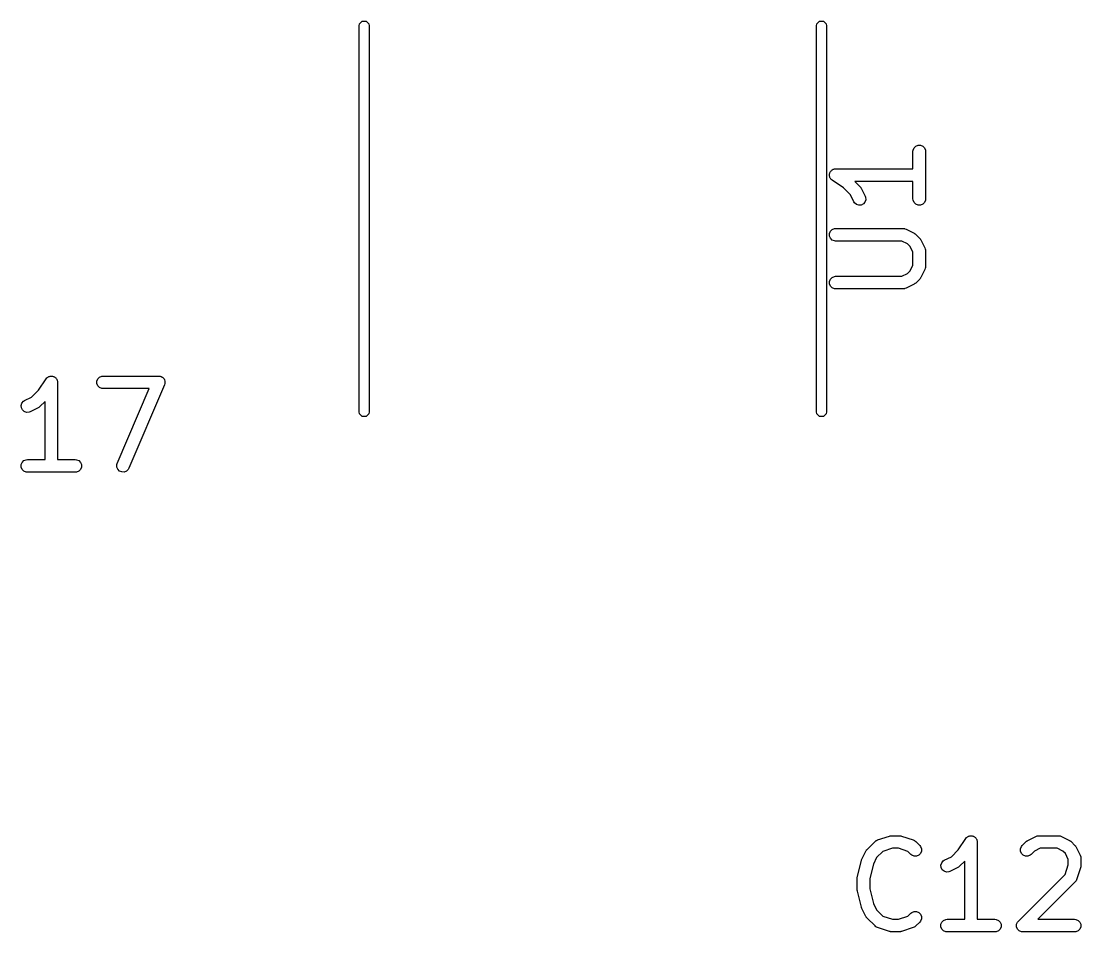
# Model space of a CAD drawing. Header units: millimetres. Extents: x 4 to 152, y 19 to 149.
# Drawn here: x 130.41 to 143.09, y 103.22 to 114.12 of the extents above; entities that cross this region are included whole.
import ezdxf

# ---------------------------------------------------------------- set-up
doc = ezdxf.new("R2010")
doc.units = ezdxf.units.MM
doc.layers.add('F.Silkscreen', color=41, linetype='CONTINUOUS', true_color=0xf2eda1)

msp = doc.modelspace()

# ---------------------------------------------------------------- linework, layer by layer
at = {"layer": 'F.Silkscreen', "linetype": 'CONTINUOUS'}
for p, q in [((134.455, 114.06), (134.459567, 114.082961)), ((134.455, 109.44), (134.455, 114.06)), ((134.459567, 114.082961), (134.492039, 114.115433)), ((134.492039, 114.115433), (134.537961, 114.115433)), ((134.537961, 114.115433), (134.570433, 114.082961)), ((134.570433, 114.082961), (134.575, 114.06)), ((134.575, 114.06), (134.575, 109.44)), ((139.925, 114.06), (139.929567, 114.082961)), ((139.925, 109.44), (139.925, 114.06)), ((139.929567, 114.082961), (139.962039, 114.115433)), ((139.962039, 114.115433), (140.007961, 114.115433)), ((140.007961, 114.115433), (140.040433, 114.082961)), ((140.040433, 114.082961), (140.045, 114.06)), ((140.045, 114.06), (140.045, 109.44)), ((141.079819, 112.559524), (141.08126, 112.574156)), ((141.079819, 112.34881), (141.079819, 112.559524)), ((141.08126, 112.574156), (141.092459, 112.601192)), ((141.092459, 112.601192), (141.113151, 112.621884)), ((141.113151, 112.621884), (141.140187, 112.633083)), ((141.140187, 112.633083), (141.169451, 112.633083)), ((141.169451, 112.633083), (141.196487, 112.621884)), ((141.196487, 112.621884), (141.217179, 112.601192)), ((141.217179, 112.601192), (141.228378, 112.574156)), ((141.228378, 112.574156), (141.229819, 112.559524)), ((141.229819, 112.559524), (141.229819, 111.988096)), ((140.08126, 112.288442), (140.084072, 112.295231)), ((140.08126, 112.281016), (140.08126, 112.288442)), ((140.084072, 112.295231), (140.085498, 112.302439)), ((140.085498, 112.302439), (140.089617, 112.308618)), ((140.089617, 112.308618), (140.092459, 112.315478)), ((140.092459, 112.315478), (140.097654, 112.320674)), ((140.097654, 112.320674), (140.101731, 112.326788)), ((140.101731, 112.326788), (140.1079, 112.33092)), ((140.1079, 112.33092), (140.113151, 112.33617)), ((140.113151, 112.33617), (140.11994, 112.338983)), ((140.11994, 112.338983), (140.126046, 112.343071)), ((140.126046, 112.343071), (140.133326, 112.344528)), ((140.133326, 112.344528), (140.140187, 112.347369)), ((140.140187, 112.347369), (140.154663, 112.348795)), ((140.154663, 112.348795), (140.15474, 112.34881)), ((140.15474, 112.34881), (140.154766, 112.348805)), ((140.154766, 112.348805), (140.154819, 112.34881)), ((140.154819, 112.34881), (141.079819, 112.34881)), ((140.079819, 112.273731), (140.08126, 112.281016)), ((140.08126, 112.266527), (140.079819, 112.273731)), ((140.08126, 112.259178), (140.08126, 112.266527)), ((140.084101, 112.252318), (140.08126, 112.259178)), ((140.085558, 112.245037), (140.084101, 112.252318)), ((140.089646, 112.238932), (140.085558, 112.245037)), ((140.092459, 112.232142), (140.089646, 112.238932)), ((140.097709, 112.226892), (140.092459, 112.232142)), ((140.101841, 112.220722), (140.097709, 112.226892)), ((140.113099, 112.211502), (140.101841, 112.220722)), ((140.113151, 112.21145), (140.113099, 112.211502)), ((140.113173, 112.211441), (140.113151, 112.21145)), ((140.113216, 112.211406), (140.113173, 112.211441)), ((140.249894, 112.120288), (140.113216, 112.211406)), ((141.079819, 112.19881), (140.383504, 112.19881)), ((140.383504, 112.19881), (140.445947, 112.136367)), ((141.079819, 111.988096), (141.079819, 112.19881)), ((140.331275, 112.038907), (140.249894, 112.120288)), ((140.373451, 111.954555), (140.331275, 112.038907)), ((140.445947, 112.136367), (140.450667, 112.130617)), ((140.450667, 112.130617), (140.452164, 112.129318)), ((140.452164, 112.129318), (140.453583, 112.127064)), ((140.453583, 112.127064), (140.455275, 112.125002)), ((140.455275, 112.125002), (140.456033, 112.12317)), ((140.456033, 112.12317), (140.459996, 112.116875)), ((140.459996, 112.116875), (140.507615, 112.021637)), ((140.381283, 111.942112), (140.373451, 111.954555)), ((140.403391, 111.922939), (140.381283, 111.942112)), ((140.431152, 111.913685), (140.403391, 111.922939)), ((140.460342, 111.915759), (140.431152, 111.913685)), ((140.486517, 111.928847), (140.460342, 111.915759)), ((140.50569, 111.950954), (140.486517, 111.928847)), ((140.514944, 111.978716), (140.50569, 111.950954)), ((140.507615, 112.021637), (140.51287, 112.007906)), ((140.51287, 112.007906), (140.514944, 111.978716)), ((141.08126, 111.973464), (141.079819, 111.988096)), ((141.092459, 111.946428), (141.08126, 111.973464)), ((141.113151, 111.925736), (141.092459, 111.946428)), ((141.140187, 111.914537), (141.113151, 111.925736)), ((141.169451, 111.914537), (141.140187, 111.914537)), ((141.196487, 111.925736), (141.169451, 111.914537)), ((141.217179, 111.946428), (141.196487, 111.925736)), ((141.228378, 111.973464), (141.217179, 111.946428)), ((141.229819, 111.988096), (141.228378, 111.973464)), ((140.08126, 111.574156), (140.092459, 111.601192)), ((140.08126, 111.544892), (140.08126, 111.574156)), ((140.092459, 111.517856), (140.08126, 111.544892)), ((140.092459, 111.601192), (140.113151, 111.621884)), ((140.113151, 111.621884), (140.140187, 111.633083)), ((140.140187, 111.633083), (140.154819, 111.634524)), ((140.154819, 111.634524), (140.964342, 111.634524)), ((140.964342, 111.634524), (140.978974, 111.633083)), ((140.978974, 111.633083), (140.981463, 111.632052)), ((140.981463, 111.632052), (140.984151, 111.631861)), ((140.984151, 111.631861), (140.997883, 111.626606)), ((140.997883, 111.626606), (141.093121, 111.578987)), ((141.093121, 111.578987), (141.099417, 111.575024)), ((141.099417, 111.575024), (141.101247, 111.574266)), ((141.101247, 111.574266), (141.103305, 111.572577)), ((141.103305, 111.572577), (141.105564, 111.571155)), ((141.105564, 111.571155), (141.106863, 111.569657)), ((141.106863, 111.569657), (141.112612, 111.564939)), ((141.112612, 111.564939), (141.160232, 111.51732)), ((140.113151, 111.497164), (140.092459, 111.517856)), ((140.140187, 111.485965), (140.113151, 111.497164)), ((140.154819, 111.484524), (140.140187, 111.485965)), ((140.946637, 111.484524), (140.154819, 111.484524)), ((141.015153, 111.450266), (140.946637, 111.484524)), ((141.045561, 111.419859), (141.015153, 111.450266)), ((141.079819, 111.351343), (141.045561, 111.419859)), ((141.160232, 111.51732), (141.16495, 111.511571)), ((141.16495, 111.511571), (141.16645, 111.51027)), ((141.16645, 111.51027), (141.167872, 111.508011)), ((141.167872, 111.508011), (141.16956, 111.505954)), ((141.16956, 111.505954), (141.170317, 111.504127)), ((141.170317, 111.504127), (141.174282, 111.497827)), ((141.174282, 111.497827), (141.221901, 111.402589)), ((141.221901, 111.402589), (141.227156, 111.388858)), ((141.079819, 111.196277), (141.079819, 111.351343)), ((141.227156, 111.388858), (141.227347, 111.386169)), ((141.227347, 111.386169), (141.228378, 111.38368)), ((141.228378, 111.38368), (141.229819, 111.369048)), ((141.229819, 111.369048), (141.229819, 111.178572)), ((141.045561, 111.127762), (141.079819, 111.196277)), ((141.221901, 111.145031), (141.174282, 111.049793)), ((141.227156, 111.158762), (141.221901, 111.145031)), ((141.227347, 111.161452), (141.227156, 111.158762)), ((141.228378, 111.16394), (141.227347, 111.161452)), ((141.229819, 111.178572), (141.228378, 111.16394)), ((140.08126, 111.002728), (140.092459, 111.029764)), ((140.092459, 111.029764), (140.113151, 111.050456)), ((140.113151, 111.050456), (140.140187, 111.061655)), ((140.140187, 111.061655), (140.154819, 111.063096)), ((140.154819, 111.063096), (140.946637, 111.063096)), ((140.946637, 111.063096), (141.015153, 111.097355)), ((141.015153, 111.097355), (141.045561, 111.127762)), ((141.160232, 111.0303), (141.112612, 110.982681)), ((141.16495, 111.03605), (141.160232, 111.0303)), ((141.16645, 111.03735), (141.16495, 111.03605)), ((141.167872, 111.03961), (141.16645, 111.03735)), ((141.16956, 111.041666), (141.167872, 111.03961)), ((141.170317, 111.043494), (141.16956, 111.041666)), ((141.174282, 111.049793), (141.170317, 111.043494)), ((140.08126, 110.973464), (140.08126, 111.002728)), ((140.092459, 110.946428), (140.08126, 110.973464)), ((140.113151, 110.925736), (140.092459, 110.946428)), ((140.140187, 110.914537), (140.113151, 110.925736)), ((140.154819, 110.913096), (140.140187, 110.914537)), ((140.964342, 110.913096), (140.154819, 110.913096)), ((140.978974, 110.914537), (140.964342, 110.913096)), ((140.981463, 110.915569), (140.978974, 110.914537)), ((140.984151, 110.915759), (140.981463, 110.915569)), ((140.997883, 110.921014), (140.984151, 110.915759)), ((141.093121, 110.968633), (140.997883, 110.921014)), ((141.099417, 110.972597), (141.093121, 110.968633)), ((141.101247, 110.973354), (141.099417, 110.972597)), ((141.103305, 110.975044), (141.101247, 110.973354)), ((141.105564, 110.976465), (141.103305, 110.975044)), ((141.106863, 110.977964), (141.105564, 110.976465)), ((141.112612, 110.982681), (141.106863, 110.977964)), ((130.620285, 109.700104), (130.711405, 109.836784)), ((130.711405, 109.836784), (130.711439, 109.836827)), ((130.711439, 109.836827), (130.711449, 109.836849)), ((130.711449, 109.836849), (130.7115, 109.836901)), ((130.7115, 109.836901), (130.720721, 109.848159)), ((130.720721, 109.848159), (130.72689, 109.852291)), ((130.72689, 109.852291), (130.732141, 109.857541)), ((130.732141, 109.857541), (130.73893, 109.860354)), ((130.73893, 109.860354), (130.745036, 109.864442)), ((130.745036, 109.864442), (130.752316, 109.865899)), ((130.752316, 109.865899), (130.759177, 109.86874)), ((130.759177, 109.86874), (130.766525, 109.86874)), ((130.766525, 109.86874), (130.77373, 109.870181)), ((130.77373, 109.870181), (130.781014, 109.86874)), ((130.781014, 109.86874), (130.788441, 109.86874)), ((130.788441, 109.86874), (130.795229, 109.865928)), ((130.795229, 109.865928), (130.802438, 109.864502)), ((130.802438, 109.864502), (130.808617, 109.860383)), ((130.808617, 109.860383), (130.815477, 109.857541)), ((130.815477, 109.857541), (130.82067, 109.852348)), ((130.82067, 109.852348), (130.826787, 109.84827)), ((130.826787, 109.84827), (130.83092, 109.842098)), ((130.83092, 109.842098), (130.836169, 109.836849)), ((130.836169, 109.836849), (130.83898, 109.830062)), ((130.83898, 109.830062), (130.84307, 109.823955)), ((130.84307, 109.823955), (130.844526, 109.816674)), ((130.844526, 109.816674), (130.847368, 109.809813)), ((130.847368, 109.809813), (130.848793, 109.795337)), ((130.848793, 109.795337), (130.848809, 109.79526)), ((130.848809, 109.79526), (130.848803, 109.795234)), ((130.848803, 109.795234), (130.848809, 109.795181)), ((130.848809, 109.795181), (130.848809, 108.870181)), ((131.319298, 109.809813), (131.330497, 109.836849)), ((131.319298, 109.780549), (131.319298, 109.809813)), ((131.330497, 109.753513), (131.319298, 109.780549)), ((131.330497, 109.836849), (131.351189, 109.857541)), ((131.351189, 109.732821), (131.330497, 109.753513)), ((131.351189, 109.857541), (131.378225, 109.86874)), ((131.378225, 109.86874), (131.392857, 109.870181)), ((131.392857, 109.870181), (132.059523, 109.870181)), ((132.128459, 109.765637), (131.699888, 108.765637)), ((132.059523, 109.870181), (132.074155, 109.86874)), ((132.074155, 109.86874), (132.074585, 109.868562)), ((132.074585, 109.868562), (132.07505, 109.868556)), ((132.07505, 109.868556), (132.088056, 109.862982)), ((132.088056, 109.862982), (132.101191, 109.857541)), ((132.101191, 109.857541), (132.10152, 109.857212)), ((132.10152, 109.857212), (132.101948, 109.857028)), ((132.101948, 109.857028), (132.111843, 109.846889)), ((132.111843, 109.846889), (132.121883, 109.836849)), ((132.121883, 109.836849), (132.122061, 109.836419)), ((132.122061, 109.836419), (132.122387, 109.836085)), ((132.122387, 109.836085), (132.12766, 109.822903)), ((132.12766, 109.822903), (132.133082, 109.809813)), ((132.132898, 109.779653), (132.128459, 109.765637)), ((132.132903, 109.780119), (132.132898, 109.779653)), ((132.133082, 109.780549), (132.132903, 109.780119)), ((132.133082, 109.809813), (132.133082, 109.809348)), ((132.133082, 109.809348), (132.133255, 109.808915)), ((132.133255, 109.808915), (132.133082, 109.794735)), ((132.133082, 109.794735), (132.133082, 109.780549)), ((130.538906, 109.618725), (130.620285, 109.700104)), ((131.378225, 109.721622), (131.351189, 109.732821)), ((131.392857, 109.720181), (131.378225, 109.721622)), ((131.945782, 109.720181), (131.392857, 109.720181)), ((131.562016, 108.824725), (131.945782, 109.720181)), ((130.413684, 109.518848), (130.422938, 109.546609)), ((130.415758, 109.489658), (130.413684, 109.518848)), ((130.422938, 109.546609), (130.442111, 109.568717)), ((130.442111, 109.568717), (130.454554, 109.576549)), ((130.454554, 109.576549), (130.538906, 109.618725)), ((130.629317, 109.497836), (130.627057, 109.496415)), ((130.630616, 109.499335), (130.629317, 109.497836)), ((130.636366, 109.504053), (130.630616, 109.499335)), ((130.698809, 109.566496), (130.636366, 109.504053)), ((130.698809, 108.870181), (130.698809, 109.566496)), ((130.428845, 109.463483), (130.415758, 109.489658)), ((130.450953, 109.44431), (130.428845, 109.463483)), ((130.478714, 109.435056), (130.450953, 109.44431)), ((130.507904, 109.43713), (130.478714, 109.435056)), ((130.521636, 109.442385), (130.507904, 109.43713)), ((130.616874, 109.490004), (130.521636, 109.442385)), ((130.623173, 109.493969), (130.616874, 109.490004)), ((130.625001, 109.494726), (130.623173, 109.493969)), ((130.627057, 109.496415), (130.625001, 109.494726)), ((134.459567, 109.417039), (134.455, 109.44)), ((134.492039, 109.384567), (134.459567, 109.417039)), ((134.537961, 109.384567), (134.492039, 109.384567)), ((134.570433, 109.417039), (134.537961, 109.384567)), ((134.575, 109.44), (134.570433, 109.417039)), ((139.929567, 109.417039), (139.925, 109.44)), ((139.962039, 109.384567), (139.929567, 109.417039)), ((140.007961, 109.384567), (139.962039, 109.384567)), ((140.040433, 109.417039), (140.007961, 109.384567)), ((140.045, 109.44), (140.040433, 109.417039)), ((130.446427, 108.857541), (130.473463, 108.86874)), ((130.473463, 108.86874), (130.488095, 108.870181)), ((130.488095, 108.870181), (130.698809, 108.870181)), ((130.848809, 108.870181), (131.059523, 108.870181)), ((131.059523, 108.870181), (131.074155, 108.86874)), ((131.074155, 108.86874), (131.101191, 108.857541)), ((130.414536, 108.809813), (130.425735, 108.836849)), ((130.414536, 108.780549), (130.414536, 108.809813)), ((130.425735, 108.753513), (130.414536, 108.780549)), ((130.425735, 108.836849), (130.446427, 108.857541)), ((130.446427, 108.732821), (130.425735, 108.753513)), ((131.101191, 108.857541), (131.121883, 108.836849)), ((131.121883, 108.753513), (131.101191, 108.732821)), ((131.121883, 108.836849), (131.133082, 108.809813)), ((131.133082, 108.780549), (131.121883, 108.753513)), ((131.133082, 108.809813), (131.133082, 108.780549)), ((131.55722, 108.781447), (131.557577, 108.810708)), ((131.568088, 108.754277), (131.55722, 108.781447)), ((131.557577, 108.810708), (131.562016, 108.824725)), ((131.588527, 108.733333), (131.568088, 108.754277)), ((131.6928, 108.752756), (131.671856, 108.732317)), ((131.699888, 108.765637), (131.6928, 108.752756)), ((130.473463, 108.721622), (130.446427, 108.732821)), ((130.488095, 108.720181), (130.473463, 108.721622)), ((131.059523, 108.720181), (130.488095, 108.720181)), ((131.074155, 108.721622), (131.059523, 108.720181)), ((131.101191, 108.732821), (131.074155, 108.721622)), ((131.615425, 108.721806), (131.588527, 108.733333)), ((131.644686, 108.721449), (131.615425, 108.721806)), ((131.671856, 108.732317), (131.644686, 108.721449)), ((140.625538, 104.300595), (140.636903, 104.309923)), ((140.636903, 104.309923), (140.639393, 104.310955)), ((140.639393, 104.310955), (140.641428, 104.312719)), ((140.641428, 104.312719), (140.654854, 104.318713)), ((140.654854, 104.318713), (140.79771, 104.366332)), ((140.79771, 104.366332), (140.804965, 104.367982)), ((140.804965, 104.367982), (140.806796, 104.36874)), ((140.806796, 104.36874), (140.809449, 104.369002)), ((140.809449, 104.369002), (140.812047, 104.369592)), ((140.812047, 104.369592), (140.814021, 104.369452)), ((140.814021, 104.369452), (140.821428, 104.370181)), ((140.821428, 104.370181), (140.916666, 104.370181)), ((140.916666, 104.370181), (140.924071, 104.369452)), ((140.924071, 104.369452), (140.926046, 104.369592)), ((140.926046, 104.369592), (140.928643, 104.369002)), ((140.928643, 104.369002), (140.931298, 104.36874)), ((140.931298, 104.36874), (140.933129, 104.367982)), ((140.933129, 104.367982), (140.940383, 104.366332)), ((140.940383, 104.366332), (141.08324, 104.318713)), ((141.08324, 104.318713), (141.096665, 104.312719)), ((141.096665, 104.312719), (141.0987, 104.310954)), ((141.0987, 104.310954), (141.101191, 104.309922)), ((141.101191, 104.309922), (141.112556, 104.300595)), ((141.620285, 104.200104), (141.711405, 104.336784)), ((141.711405, 104.336784), (141.711439, 104.336827)), ((141.711439, 104.336827), (141.711449, 104.336849)), ((141.711449, 104.336849), (141.7115, 104.336901)), ((141.7115, 104.336901), (141.720721, 104.348159)), ((141.720721, 104.348159), (141.72689, 104.352291)), ((141.72689, 104.352291), (141.732141, 104.357541)), ((141.732141, 104.357541), (141.73893, 104.360354)), ((141.73893, 104.360354), (141.745036, 104.364442)), ((141.745036, 104.364442), (141.752316, 104.365899)), ((141.752316, 104.365899), (141.759177, 104.36874)), ((141.759177, 104.36874), (141.766525, 104.36874)), ((141.766525, 104.36874), (141.77373, 104.370181)), ((141.77373, 104.370181), (141.781014, 104.36874)), ((141.781014, 104.36874), (141.788441, 104.36874)), ((141.788441, 104.36874), (141.795229, 104.365928)), ((141.795229, 104.365928), (141.802438, 104.364502)), ((141.802438, 104.364502), (141.808617, 104.360383)), ((141.808617, 104.360383), (141.815477, 104.357541)), ((141.815477, 104.357541), (141.82067, 104.352348)), ((141.82067, 104.352348), (141.826787, 104.34827)), ((141.826787, 104.34827), (141.83092, 104.342098)), ((141.83092, 104.342098), (141.836169, 104.336849)), ((141.836169, 104.336849), (141.83898, 104.330062)), ((141.83898, 104.330062), (141.84307, 104.323955)), ((141.84307, 104.323955), (141.844526, 104.316674)), ((141.844526, 104.316674), (141.847368, 104.309813)), ((141.847368, 104.309813), (141.848793, 104.295337)), ((142.435062, 104.300595), (142.440811, 104.305314)), ((142.440811, 104.305314), (142.442111, 104.306812)), ((142.442111, 104.306812), (142.44437, 104.308234)), ((142.44437, 104.308234), (142.446427, 104.309922)), ((142.446427, 104.309922), (142.448254, 104.31068)), ((142.448254, 104.31068), (142.454554, 104.314644)), ((142.454554, 104.314644), (142.549792, 104.362263)), ((142.549792, 104.362263), (142.563523, 104.367518)), ((142.563523, 104.367518), (142.566212, 104.36771)), ((142.566212, 104.36771), (142.568701, 104.36874)), ((142.568701, 104.36874), (142.583333, 104.370181)), ((142.583333, 104.370181), (142.821428, 104.370181)), ((142.821428, 104.370181), (142.83606, 104.36874)), ((142.83606, 104.36874), (142.838549, 104.367709)), ((142.838549, 104.367709), (142.841237, 104.367518)), ((142.841237, 104.367518), (142.854969, 104.362263)), ((142.854969, 104.362263), (142.950207, 104.314644)), ((142.950207, 104.314644), (142.956506, 104.31068)), ((142.956506, 104.31068), (142.958334, 104.309922)), ((142.958334, 104.309922), (142.96039, 104.308234)), ((142.96039, 104.308234), (142.96265, 104.306812)), ((142.96265, 104.306812), (142.963949, 104.305314)), ((142.963949, 104.305314), (142.969699, 104.300595)), ((140.468632, 104.090627), (140.516251, 104.185865)), ((140.516251, 104.185865), (140.520215, 104.192165)), ((140.520215, 104.192165), (140.520973, 104.193992)), ((140.520973, 104.193992), (140.522661, 104.196049)), ((140.522661, 104.196049), (140.524083, 104.198308)), ((140.524083, 104.198308), (140.525581, 104.199608)), ((140.525581, 104.199608), (140.5303, 104.205357)), ((140.5303, 104.205357), (140.625538, 104.300595)), ((140.719085, 104.18201), (140.644972, 104.107897)), ((140.833598, 104.220181), (140.719085, 104.18201)), ((140.904496, 104.220181), (140.833598, 104.220181)), ((141.019009, 104.18201), (140.904496, 104.220181)), ((141.054109, 104.14691), (141.019009, 104.18201)), ((141.112556, 104.300595), (141.160175, 104.252976)), ((141.160175, 104.252976), (141.169502, 104.241611)), ((141.169502, 104.241611), (141.180701, 104.214575)), ((141.180701, 104.185312), (141.169502, 104.158276)), ((141.180701, 104.214575), (141.180701, 104.185312)), ((141.538906, 104.118725), (141.620285, 104.200104)), ((141.848793, 104.295337), (141.848809, 104.29526)), ((141.848809, 104.29526), (141.848803, 104.295234)), ((141.848803, 104.295234), (141.848809, 104.295181)), ((141.848809, 104.295181), (141.848809, 103.370181)), ((142.366917, 104.214574), (142.378116, 104.241611)), ((142.366917, 104.185312), (142.366917, 104.214574)), ((142.378116, 104.158275), (142.366917, 104.185312)), ((142.378116, 104.241611), (142.387443, 104.252976)), ((142.387443, 104.252976), (142.435062, 104.300595)), ((142.532522, 104.185923), (142.493509, 104.14691)), ((142.601038, 104.220181), (142.532522, 104.185923)), ((142.803723, 104.220181), (142.601038, 104.220181)), ((142.872239, 104.185923), (142.803723, 104.220181)), ((142.902646, 104.155516), (142.872239, 104.185923)), ((142.969699, 104.300595), (143.017318, 104.252976)), ((143.017318, 104.252976), (143.022036, 104.247227)), ((143.022036, 104.247227), (143.023535, 104.245927)), ((143.023535, 104.245927), (143.024956, 104.243668)), ((143.024956, 104.243668), (143.026645, 104.241611)), ((143.026645, 104.241611), (143.027402, 104.239784)), ((143.027402, 104.239784), (143.031367, 104.233484)), ((143.031367, 104.233484), (143.078986, 104.138246)), ((140.415334, 103.8848), (140.462953, 104.075276)), ((140.462953, 104.075276), (140.463338, 104.076356)), ((140.463338, 104.076356), (140.463377, 104.076895)), ((140.463377, 104.076895), (140.465714, 104.083003)), ((140.465714, 104.083003), (140.4679, 104.089122)), ((140.4679, 104.089122), (140.468222, 104.089558)), ((140.468222, 104.089558), (140.468632, 104.090627)), ((140.644972, 104.107897), (140.606478, 104.03091)), ((141.065474, 104.137583), (141.054109, 104.14691)), ((141.09251, 104.126384), (141.065474, 104.137583)), ((141.121773, 104.126384), (141.09251, 104.126384)), ((141.148809, 104.137583), (141.121773, 104.126384)), ((141.169502, 104.158276), (141.148809, 104.137583)), ((141.422938, 104.046609), (141.442111, 104.068717)), ((141.442111, 104.068717), (141.454554, 104.076549)), ((141.454554, 104.076549), (141.538906, 104.118725)), ((141.698809, 104.066496), (141.636366, 104.004053)), ((141.698809, 103.370181), (141.698809, 104.066496)), ((142.398808, 104.137583), (142.378116, 104.158275)), ((142.425845, 104.126384), (142.398808, 104.137583)), ((142.455107, 104.126384), (142.425845, 104.126384)), ((142.482144, 104.137583), (142.455107, 104.126384)), ((142.493509, 104.14691), (142.482144, 104.137583)), ((142.936904, 104.087), (142.902646, 104.155516)), ((142.936904, 104.021637), (142.936904, 104.087)), ((143.078986, 104.138246), (143.084241, 104.124515)), ((143.084241, 104.124515), (143.084432, 104.121826)), ((143.084432, 104.121826), (143.085463, 104.119337)), ((143.085463, 104.119337), (143.086904, 104.104705)), ((143.086904, 104.104705), (143.086904, 104.009467)), ((140.606478, 104.03091), (140.563095, 103.857376)), ((141.413684, 104.018848), (141.422938, 104.046609)), ((141.415758, 103.989658), (141.413684, 104.018848)), ((141.428845, 103.963483), (141.415758, 103.989658)), ((141.450953, 103.94431), (141.428845, 103.963483)), ((141.478714, 103.935056), (141.450953, 103.94431)), ((141.507904, 103.93713), (141.478714, 103.935056)), ((141.521636, 103.942385), (141.507904, 103.93713)), ((141.616874, 103.990004), (141.521636, 103.942385)), ((141.623173, 103.993969), (141.616874, 103.990004)), ((141.625001, 103.994726), (141.623173, 103.993969)), ((141.627057, 103.996415), (141.625001, 103.994726)), ((141.629317, 103.997836), (141.627057, 103.996415)), ((141.630616, 103.999335), (141.629317, 103.997836)), ((141.636366, 104.004053), (141.630616, 103.999335)), ((142.898732, 103.907124), (142.936904, 104.021637)), ((143.083055, 103.985749), (143.035436, 103.842893)), ((143.084704, 103.993005), (143.083055, 103.985749)), ((143.085463, 103.994835), (143.084704, 103.993005)), ((143.085724, 103.997489), (143.085463, 103.994835)), ((143.086315, 104.000086), (143.085724, 103.997489)), ((143.086904, 104.009467), (143.086174, 104.002061)), ((143.086174, 104.002061), (143.086315, 104.000086)), ((140.413095, 103.86661), (140.413346, 103.869164)), ((140.413095, 103.723753), (140.413095, 103.86661)), ((140.413184, 103.870256), (140.413993, 103.87573)), ((140.413346, 103.869164), (140.413184, 103.870256)), ((140.413993, 103.87573), (140.414536, 103.881242)), ((140.414536, 103.881242), (140.414958, 103.882264)), ((140.414958, 103.882264), (140.415334, 103.8848)), ((140.563095, 103.857376), (140.563095, 103.732987)), ((142.339824, 103.348214), (142.898732, 103.907124)), ((143.017318, 103.813577), (142.573923, 103.370181)), ((143.026646, 103.824942), (143.017318, 103.813577)), ((143.027677, 103.827433), (143.026646, 103.824942)), ((143.029442, 103.829467), (143.027677, 103.827433)), ((143.035436, 103.842893), (143.029442, 103.829467)), ((140.413346, 103.7212), (140.413095, 103.723753)), ((140.413184, 103.720107), (140.413346, 103.7212)), ((140.413993, 103.714634), (140.413184, 103.720107)), ((140.414536, 103.709121), (140.413993, 103.714634)), ((140.414958, 103.7081), (140.414536, 103.709121)), ((140.415334, 103.705563), (140.414958, 103.7081)), ((140.462953, 103.515087), (140.415334, 103.705563)), ((140.563095, 103.732987), (140.606478, 103.559453)), ((140.606478, 103.559453), (140.644972, 103.482466)), ((140.463338, 103.514008), (140.462953, 103.515087)), ((140.463377, 103.513468), (140.463338, 103.514008)), ((140.465704, 103.507387), (140.463377, 103.513468)), ((140.4679, 103.501241), (140.465704, 103.507387)), ((140.468222, 103.500806), (140.4679, 103.501241)), ((140.468632, 103.499736), (140.468222, 103.500806)), ((140.516251, 103.404498), (140.468632, 103.499736)), ((140.644972, 103.482466), (140.719085, 103.408352)), ((141.019009, 103.408353), (141.054108, 103.443452)), ((141.054108, 103.443452), (141.065474, 103.45278)), ((141.065474, 103.45278), (141.09251, 103.463979)), ((141.09251, 103.463979), (141.121773, 103.463979)), ((141.121773, 103.463979), (141.148809, 103.452781)), ((141.148809, 103.452781), (141.169502, 103.432088)), ((141.169502, 103.432088), (141.180701, 103.405052)), ((140.520214, 103.398202), (140.516251, 103.404498)), ((140.520972, 103.396372), (140.520214, 103.398202)), ((140.522661, 103.394314), (140.520972, 103.396372)), ((140.524083, 103.392055), (140.522661, 103.394314)), ((140.525581, 103.390756), (140.524083, 103.392055)), ((140.5303, 103.385006), (140.525581, 103.390756)), ((140.625538, 103.289767), (140.5303, 103.385006)), ((140.636903, 103.280439), (140.625538, 103.289767)), ((140.719085, 103.408352), (140.833598, 103.370181)), ((140.833598, 103.370181), (140.904496, 103.370181)), ((140.904496, 103.370181), (141.019009, 103.408353)), ((141.112557, 103.289768), (141.101191, 103.28044)), ((141.160175, 103.337387), (141.112557, 103.289768)), ((141.169503, 103.348753), (141.160175, 103.337387)), ((141.180701, 103.375789), (141.169503, 103.348753)), ((141.180701, 103.405052), (141.180701, 103.375789)), ((141.414536, 103.309813), (141.425735, 103.336849)), ((141.414536, 103.280549), (141.414536, 103.309813)), ((141.425735, 103.336849), (141.446427, 103.357541)), ((141.446427, 103.357541), (141.473463, 103.36874)), ((141.473463, 103.36874), (141.488095, 103.370181)), ((141.488095, 103.370181), (141.698809, 103.370181)), ((141.848809, 103.370181), (142.059523, 103.370181)), ((142.059523, 103.370181), (142.074155, 103.36874)), ((142.074155, 103.36874), (142.101191, 103.357541)), ((142.101191, 103.357541), (142.121883, 103.336849)), ((142.121883, 103.336849), (142.133082, 103.309813)), ((142.133082, 103.309813), (142.133082, 103.280549)), ((142.319298, 103.309813), (142.330497, 103.336849)), ((142.319298, 103.280549), (142.319298, 103.309813)), ((142.330497, 103.336849), (142.339824, 103.348214)), ((142.573923, 103.370181), (143.011904, 103.370181)), ((143.011904, 103.370181), (143.026536, 103.36874)), ((143.026536, 103.36874), (143.053572, 103.357541)), ((143.053572, 103.357541), (143.074264, 103.336849)), ((143.074264, 103.336849), (143.085463, 103.309813)), ((143.085463, 103.309813), (143.085463, 103.280549)), ((140.639393, 103.279408), (140.636903, 103.280439)), ((140.641428, 103.277643), (140.639393, 103.279408)), ((140.654854, 103.271649), (140.641428, 103.277643)), ((140.79771, 103.22403), (140.654854, 103.271649)), ((140.804965, 103.222381), (140.79771, 103.22403)), ((140.806796, 103.221622), (140.804965, 103.222381)), ((140.809449, 103.221361), (140.806796, 103.221622)), ((140.812047, 103.22077), (140.809449, 103.221361)), ((140.814021, 103.220911), (140.812047, 103.22077)), ((140.821428, 103.220181), (140.814021, 103.220911)), ((140.916666, 103.220181), (140.821428, 103.220181)), ((140.924071, 103.220911), (140.916666, 103.220181)), ((140.926046, 103.22077), (140.924071, 103.220911)), ((140.928643, 103.221361), (140.926046, 103.22077)), ((140.931298, 103.221622), (140.928643, 103.221361)), ((140.933129, 103.222381), (140.931298, 103.221622)), ((140.940383, 103.22403), (140.933129, 103.222381)), ((141.08324, 103.271649), (140.940383, 103.22403)), ((141.096665, 103.277643), (141.08324, 103.271649)), ((141.0987, 103.279409), (141.096665, 103.277643)), ((141.101191, 103.28044), (141.0987, 103.279409)), ((141.425735, 103.253513), (141.414536, 103.280549)), ((141.446427, 103.232821), (141.425735, 103.253513)), ((141.473463, 103.221622), (141.446427, 103.232821)), ((141.488095, 103.220181), (141.473463, 103.221622)), ((142.059523, 103.220181), (141.488095, 103.220181)), ((142.074155, 103.221622), (142.059523, 103.220181)), ((142.101191, 103.232821), (142.074155, 103.221622)), ((142.121883, 103.253513), (142.101191, 103.232821)), ((142.133082, 103.280549), (142.121883, 103.253513)), ((142.330497, 103.253513), (142.319298, 103.280549)), ((142.351189, 103.232821), (142.330497, 103.253513)), ((142.378225, 103.221622), (142.351189, 103.232821)), ((142.392857, 103.220181), (142.378225, 103.221622)), ((143.011904, 103.220181), (142.392857, 103.220181)), ((143.026536, 103.221622), (143.011904, 103.220181)), ((143.053572, 103.232821), (143.026536, 103.221622)), ((143.074264, 103.253513), (143.053572, 103.232821)), ((143.085463, 103.280549), (143.074264, 103.253513))]:
    msp.add_line(p, q, dxfattribs=at)

doc.saveas('drawing.dxf')
